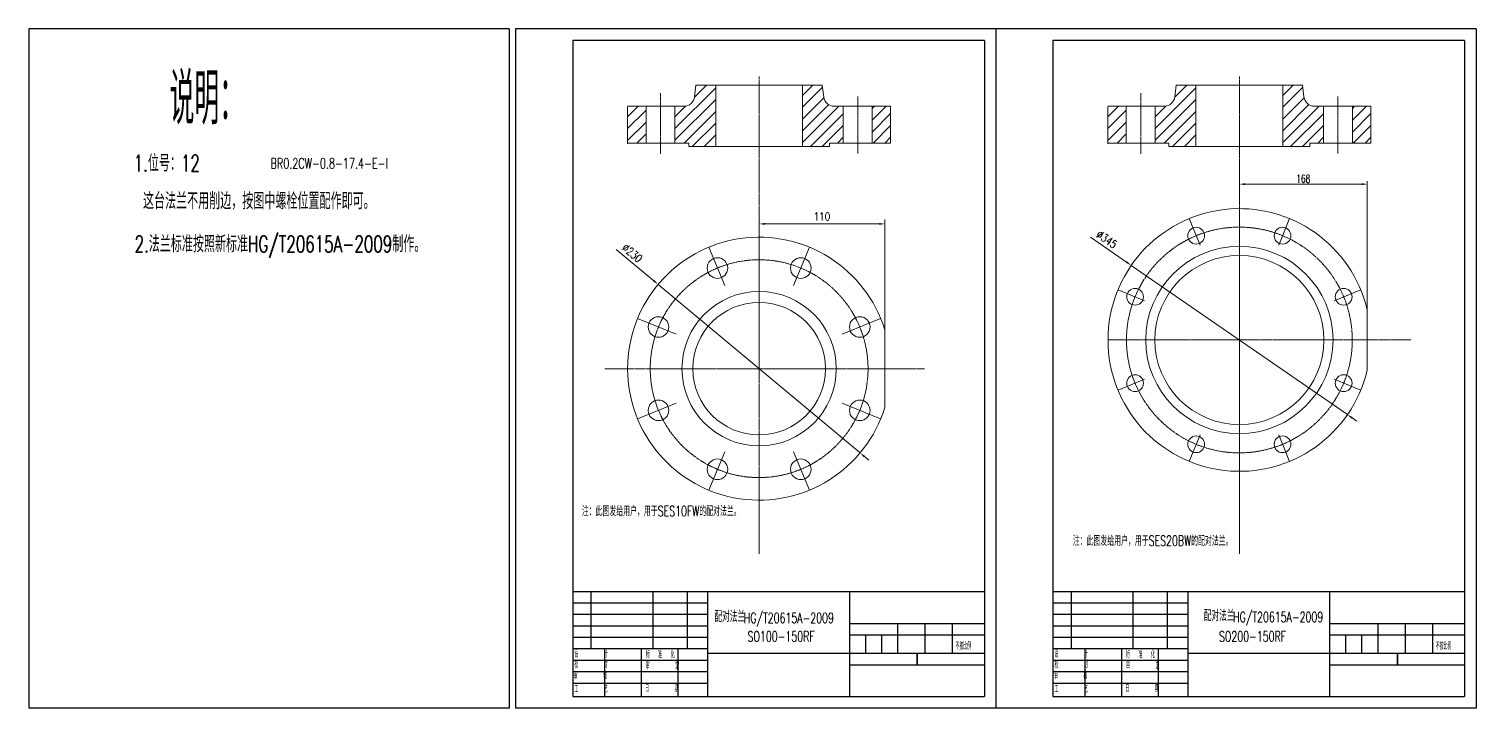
# Model space of a CAD drawing. Header units: millimetres. Extents: x -394 to 6212, y -2458 to 809.
# Drawn here: x 2843 to 3476, y -2447 to -2150 of the extents above; entities that cross this region are included whole.
import ezdxf

# ---------------------------------------------------------------- set-up
doc = ezdxf.new("R2010")
doc.units = ezdxf.units.MM
doc.header["$PDSIZE"] = -5
doc.linetypes.add('CENTERX2', pattern=[4, 2.5, -0.5, 0.5, -0.5])
doc.layers.get('0').update_dxf_attribs({"lineweight": 18})
doc.layers.get('DEFPOINTS').update_dxf_attribs({"lineweight": 18})
for name, color, linetype, lineweight, true_color in [('1', 1, 'Continuous', 18, 0xff0000), ('2', 2, 'Continuous', 18, 0xffff00), ('3', 3, 'CENTERX2', 18, 0x00ff00)]:
    doc.layers.add(name, color=color, linetype=linetype, lineweight=lineweight, true_color=true_color)
doc.layers.add('1轮廓线', color=1, linetype='Continuous')
doc.layers.add('LAYER1', color=1, linetype='Continuous', lineweight=25)
doc.layers.add('LAYER2', color=2, linetype='Continuous', lineweight=25)
doc.styles.add('HZ', font='txt.shx', dxfattribs={"width": 0.67, "bigfont": 'hztxt.shx'})
doc.styles.get("Standard").update_dxf_attribs({"font": 'txt.shx', "bigfont": 'gbcbig.shx'})
doc.styles.add('TH_GBDIM', font='romans.shx', dxfattribs={"width": 0.8, "bigfont": 'gbcbig.shx'})
doc.dimstyles.new('STANDARD$0', dxfattribs={"dimtxt": 3.5, "dimasz": 2.5, "dimexe": 1.25, "dimexo": 0.625, "dimtad": 1, "dimdec": 4, "dimdsep": 46, "dimtxsty": 'HZ', "dimcen": 2.5, "dimdle": 5, "dimadec": 0, "dimazin": 0, "dimtfac": 1, "dimtmove": 0, "dimatfit": 3, "dimfxl": 1, "dimtolj": 1, "dimlwd": -1, "dimlwe": -1, "dimarcsym": 0})
doc.dimstyles.new('TH_GBDIM', dxfattribs={"dimtxt": 3.5, "dimasz": 2.5, "dimexe": 2, "dimexo": 0, "dimgap": 1.5, "dimtad": 1, "dimdec": 1, "dimzin": 0, "dimdsep": 46, "dimtxsty": 'TH_GBDIM', "dimcen": 2.5, "dimclrd": 130, "dimclre": 130, "dimclrt": 3, "dimadec": 0, "dimazin": 0, "dimtfac": 0.714286, "dimtdec": 1, "dimtmove": 0, "dimatfit": 3, "dimfxl": 1, "dimtzin": 0, "dimlwd": -1, "dimlwe": -1, "dimarcsym": 0})

# ---------------------------------------------------------------- blocks, each defined once
blk = doc.blocks.new('*D402')
at = {"color": 130}
for p, q in [((3162.18, -2298.08), (3162.18, -2232.78)), ((3217.18, -2298.08), (3217.18, -2232.78)), ((3214.68, -2234.78), (3164.68, -2234.78))]:
    blk.add_line(p, q, dxfattribs=at)
for points in [[(3164.68, -2234.37), (3164.68, -2235.2), (3162.18, -2234.78)], [(3214.68, -2234.37), (3214.68, -2235.2), (3217.18, -2234.78)]]:
    blk.add_solid(points, dxfattribs=at)
at = {"layer": 'DEFPOINTS', "color": 0}
for p in [(3162.18, -2234.78), (3162.18, -2298.08), (3217.18, -2298.08)]:
    blk.add_point(p, dxfattribs=at)
at = {"color": 3, "insert": (3189.68, -2231.53), "char_height": 3.5, "attachment_point": 5, "style": 'TH_GBDIM'}
blk.add_mtext('110', dxfattribs=at)
blk = doc.blocks.new('*D403')
at = {"color": 130}
for p, q in [((3099.71, -2245.93), (3116.12, -2259.63)), ((3206.33, -2334.93), (3118.04, -2261.23)), ((3208.25, -2336.53), (3210.17, -2338.13))]:
    blk.add_line(p, q, dxfattribs=at)
for points in [[(3116.39, -2259.31), (3115.85, -2259.95), (3118.04, -2261.23)], [(3208.51, -2336.21), (3207.98, -2336.85), (3206.33, -2334.93)]]:
    blk.add_solid(points, dxfattribs=at)
at = {"layer": 'DEFPOINTS', "color": 0}
for p in [(3118.04, -2261.23), (3206.33, -2334.93)]:
    blk.add_point(p, dxfattribs=at)
at = {"color": 3, "insert": (3106.68, -2247.52), "char_height": 3.5, "attachment_point": 5, "rotation": 320.14889, "style": 'TH_GBDIM'}
blk.add_mtext('%%C230', dxfattribs=at)
blk = doc.blocks.new('*D404')
at = {"color": 130}
for p, q in [((3307.12, -2240.61), (3322.86, -2251.48)), ((3419.45, -2318.18), (3324.92, -2252.9)), ((3421.51, -2319.6), (3423.57, -2321.02))]:
    blk.add_line(p, q, dxfattribs=at)
for points in [[(3323.1, -2251.13), (3322.62, -2251.82), (3324.92, -2252.9)], [(3421.75, -2319.26), (3421.27, -2319.94), (3419.45, -2318.18)]]:
    blk.add_solid(points, dxfattribs=at)
at = {"layer": 'DEFPOINTS', "color": 0}
for p in [(3324.92, -2252.9), (3419.45, -2318.18)]:
    blk.add_point(p, dxfattribs=at)
at = {"color": 3, "insert": (3314.21, -2241.55), "char_height": 3.5, "attachment_point": 5, "rotation": 325.37236, "style": 'TH_GBDIM'}
blk.add_mtext('%%C345', dxfattribs=at)
blk = doc.blocks.new('*D405')
at = {"color": 0}
for p, q in [((3372.18, -2224.26), (3372.18, -2216.13)), ((3374.68, -2217.38), (3425.63, -2217.38)), ((3428.13, -2284.91), (3428.13, -2216.13))]:
    blk.add_line(p, q, dxfattribs=at)
for points in [[(3374.68, -2216.96), (3374.68, -2217.8), (3372.18, -2217.38)], [(3425.63, -2216.96), (3425.63, -2217.8), (3428.13, -2217.38)]]:
    blk.add_solid(points, dxfattribs=at)
at = {"layer": 'DEFPOINTS', "color": 0}
for p in [(3428.13, -2217.38), (3372.18, -2224.89), (3428.13, -2285.54)]:
    blk.add_point(p, dxfattribs=at)
at = {"color": 0, "insert": (3400.16, -2215), "char_height": 3.5, "attachment_point": 5, "style": 'HZ'}
blk.add_mtext('\\A1;168', dxfattribs=at)

msp = doc.modelspace()

# ---------------------------------------------------------------- hatches: boundary and pattern name
h = msp.add_hatch()
h.set_pattern_fill('ANSI31', color=256, scale=1.15, style=0)
h.set_pattern_definition([(45, (3136.286, -1608.98), (-2.581824, 2.581824), [])])
h.paths.add_polyline_path([(3104.68422, -2199.39432), (3112.73422, -2199.39432), (3112.73422, -2183.29432), (3104.68422, -2183.29432)])
h.paths.add_polyline_path([(3143.20922, -2174.09432), (3134.56384, -2174.09432), (3133.9302, -2179.25491, -0.378866109), (3129.36448, -2183.29432), (3125.38422, -2183.29432), (3125.38422, -2199.39432), (3131.37315, -2199.39432), (3131.37315, -2200.94944), (3143.20922, -2200.94944)])
h.paths.add_polyline_path([(3181.15922, -2200.94944), (3192.99529, -2200.94944), (3192.99529, -2199.39432), (3198.98422, -2199.39432), (3198.98422, -2183.29432), (3195.00396, -2183.29432, -0.378866109), (3190.43824, -2179.25491), (3189.8046, -2174.09432), (3181.15922, -2174.09432)])
h.paths.add_polyline_path([(3211.63422, -2199.39432), (3219.68422, -2199.39432), (3219.68422, -2183.29432), (3211.63422, -2183.29432)])
h = msp.add_hatch()
h.set_pattern_fill('ANSI31', color=256, scale=1.15, style=0)
h.set_pattern_definition([(45, (3346.286, -1608.98), (-2.581824, 2.581824), [])])
h.paths.add_polyline_path([(3314.68422, -2199.39432), (3322.73422, -2199.39432), (3322.73422, -2183.29432), (3314.68422, -2183.29432)])
h.paths.add_polyline_path([(3353.20922, -2174.09432), (3344.56384, -2174.09432), (3343.9302, -2179.25491, -0.378866109), (3339.36448, -2183.29432), (3335.38422, -2183.29432), (3335.38422, -2199.39432), (3341.37315, -2199.39432), (3341.37315, -2200.94944), (3353.20922, -2200.94944)])
h.paths.add_polyline_path([(3391.15922, -2200.94944), (3402.99529, -2200.94944), (3402.99529, -2199.39432), (3408.98422, -2199.39432), (3408.98422, -2183.29432), (3405.00396, -2183.29432, -0.378866109), (3400.43824, -2179.25491), (3399.8046, -2174.09432), (3391.15922, -2174.09432)])
h.paths.add_polyline_path([(3421.63422, -2199.39432), (3429.68422, -2199.39432), (3429.68422, -2183.29432), (3421.63422, -2183.29432)])

# ---------------------------------------------------------------- linework, layer by layer
for p, q in [((3354.98706, -2244.02106), (3350.20193, -2232.46873)), ((3389.38138, -2244.02106), (3394.16651, -2232.46873)), ((3147.14476, -2261.77126), (3140.17992, -2244.95666)), ((3177.22368, -2261.77126), (3184.18852, -2244.95666)), ((3330.6666, -2268.34152), (3319.11427, -2263.55639)), ((3413.70184, -2268.34152), (3425.25417, -2263.55639)), ((3125.87575, -2283.04027), (3109.06115, -2276.07543)), ((3198.49269, -2283.04027), (3215.30729, -2276.07543)), ((3428.12822, -2272.50374), (3428.12822, -2298.57362)), ((3217.18422, -2281.30922), (3217.18422, -2314.85024)), ((3330.6666, -2302.73585), (3319.11427, -2307.52098)), ((3413.70184, -2302.73585), (3425.25417, -2307.52098)), ((3125.87575, -2313.11919), (3109.06115, -2320.08403)), ((3198.49269, -2313.11919), (3215.30729, -2320.08403)), ((3354.98706, -2327.05631), (3350.20193, -2338.60863)), ((3389.38138, -2327.05631), (3394.16651, -2338.60863)), ((3147.14476, -2334.3882), (3140.17992, -2351.2028)), ((3177.22368, -2334.3882), (3184.18852, -2351.2028))]:
    msp.add_line(p, q)
at = {"layer": '1'}
for p, q in [((3133.9302, -2179.25491), (3134.56384, -2174.09432)), ((3134.56384, -2174.09432), (3189.8046, -2174.09432)), ((3143.20922, -2174.09432), (3143.20922, -2200.94944)), ((3181.15922, -2174.09432), (3181.15922, -2200.94944)), ((3190.43824, -2179.25491), (3189.8046, -2174.09432)), ((3343.9302, -2179.25491), (3344.56384, -2174.09432)), ((3344.56384, -2174.09432), (3399.8046, -2174.09432)), ((3353.20922, -2174.09432), (3353.20922, -2200.94944)), ((3391.15922, -2174.09432), (3391.15922, -2200.94944)), ((3400.43824, -2179.25491), (3399.8046, -2174.09432)), ((3104.68422, -2183.29432), (3129.36448, -2183.29432)), ((3104.68422, -2183.61706), (3104.68422, -2199.71706)), ((3195.00396, -2183.29432), (3219.68422, -2183.29432)), ((3219.68422, -2183.29432), (3219.68422, -2199.39432)), ((3314.68422, -2183.29432), (3339.36448, -2183.29432)), ((3314.68422, -2183.61706), (3314.68422, -2199.71706)), ((3405.00396, -2183.29432), (3429.68422, -2183.29432)), ((3429.68422, -2183.29432), (3429.68422, -2199.39432)), ((3104.68422, -2199.39432), (3131.37315, -2199.39432)), ((3131.37315, -2199.39432), (3131.37315, -2200.94944)), ((3131.37315, -2200.94944), (3162.18422, -2200.94944)), ((3192.99529, -2200.94944), (3162.18422, -2200.94944)), ((3192.99529, -2199.39432), (3219.68422, -2199.39432)), ((3192.99529, -2199.39432), (3192.99529, -2200.94944)), ((3314.68422, -2199.39432), (3341.37315, -2199.39432)), ((3341.37315, -2199.39432), (3341.37315, -2200.94944)), ((3341.37315, -2200.94944), (3372.18422, -2200.94944)), ((3402.99529, -2200.94944), (3372.18422, -2200.94944)), ((3402.99529, -2199.39432), (3429.68422, -2199.39432)), ((3402.99529, -2199.39432), (3402.99529, -2200.94944))]:
    msp.add_line(p, q, dxfattribs=at)
at = {"layer": '1', "ltscale": 0.3}
for p, q in [((3112.73422, -2183.29432), (3112.73422, -2199.39432)), ((3125.38422, -2183.29432), (3125.38422, -2199.39432)), ((3198.98422, -2183.29432), (3198.98422, -2199.39432)), ((3211.63422, -2183.29432), (3211.63422, -2199.39432)), ((3322.73422, -2183.29432), (3322.73422, -2199.39432)), ((3335.38422, -2183.29432), (3335.38422, -2199.39432)), ((3408.98422, -2183.29432), (3408.98422, -2199.39432)), ((3421.63422, -2183.29432), (3421.63422, -2199.39432))]:
    msp.add_line(p, q, dxfattribs=at)
at = {"layer": '1'}
for centre, radius in [((3353.29219, -2239.92929), 3.663), ((3391.07625, -2239.92929), 3.663), ((3372.18422, -2285.53868), 40.959), ((3143.95892, -2254.07997), 4.5), ((3180.40952, -2254.07997), 4.5), ((3372.18422, -2285.53868), 36.963), ((3162.18422, -2298.07973), 33.75), ((3326.57483, -2266.64666), 3.663), ((3417.79361, -2266.64666), 3.663), ((3162.18422, -2298.07973), 29), ((3118.18446, -2279.85443), 4.5), ((3206.18398, -2279.85443), 4.5), ((3326.57483, -2304.43071), 3.663), ((3417.79361, -2304.43071), 3.663), ((3118.18446, -2316.30503), 4.5), ((3206.18398, -2316.30503), 4.5), ((3353.29219, -2331.14808), 3.663), ((3391.07625, -2331.14808), 3.663), ((3143.95892, -2342.07949), 4.5), ((3180.40952, -2342.07949), 4.5)]:
    msp.add_circle(centre, radius, dxfattribs=at)
for centre, radius, start, end in [((3129.36448, -2178.69432), 4.6, 270, 353), ((3195.00396, -2178.69432), 4.6, 187, 270), ((3339.36448, -2178.69432), 4.6, 270, 353), ((3405.00396, -2178.69432), 4.6, 187, 270), ((3372.18422, -2285.53868), 57.4425, 13.1158972, 346.8841028), ((3162.18422, -2298.07973), 57.5, 16.95742629, 343.04257371)]:
    msp.add_arc(centre, radius, start, end, dxfattribs=at)
at = {"layer": '1轮廓线', "color": 1}
for p, q in [((3080.67858, -2395.50569), (3260.80356, -2395.50569)), ((3290.67858, -2395.50569), (3470.80356, -2395.50569)), ((3080.67858, -2441.50569), (3260.67858, -2441.50569)), ((3290.67858, -2441.50569), (3470.67858, -2441.50569))]:
    msp.add_line(p, q, dxfattribs=at)
at = {"layer": '3', "ltscale": 0.3}
for p, q in [((3162.18422, -2170.34495), (3162.18422, -2204.54152)), ((3372.18422, -2170.34495), (3372.18422, -2204.54152)), ((3119.05922, -2177.56679), (3119.05922, -2204.17793)), ((3205.30922, -2179.00116), (3205.30922, -2204.17793)), ((3329.05922, -2177.56679), (3329.05922, -2204.17793)), ((3415.30922, -2179.00116), (3415.30922, -2204.17793)), ((3162.18422, -2191.99442), (3162.18422, -2379.08294)), ((3372.18422, -2191.99442), (3372.18422, -2379.08294)), ((3372.18422, -2228.09618), (3372.18422, -2342.98118)), ((3314.74172, -2285.53868), (3447.10922, -2285.53868)), ((3094.71646, -2298.07973), (3234.52989, -2298.07973))]:
    msp.add_line(p, q, dxfattribs=at)
for centre, radius in [((3372.18422, -2285.53868), 49.36725), ((3162.18422, -2298.07973), 47.625)]:
    msp.add_circle(centre, radius, dxfattribs=at)
at = {"layer": 'LAYER1', "color": 1}
for p, q in [((3080.67858, -2154.50569), (3080.67858, -2441.50569)), ((3260.67858, -2154.50569), (3080.67858, -2154.50569)), ((3260.67858, -2154.50569), (3260.67858, -2441.50569)), ((3290.67858, -2154.50569), (3290.67858, -2441.50569)), ((3470.67858, -2154.50569), (3290.67858, -2154.50569)), ((3470.67858, -2154.50569), (3470.67858, -2441.50569))]:
    msp.add_line(p, q, dxfattribs=at)
at = {"layer": 'LAYER2'}
for p, q in [((2842.88968, -2149.50569), (2842.88968, -2446.50569)), ((3052.88968, -2149.50569), (3052.88968, -2446.50569)), ((3055.67858, -2149.50569), (3055.67858, -2446.50569)), ((3265.67858, -2149.50569), (3265.67858, -2446.50569)), ((3265.67858, -2149.50569), (3265.67858, -2446.50569)), ((3475.67858, -2149.50569), (3475.67858, -2446.50569)), ((3088.80356, -2420.50569), (3088.80356, -2395.50569)), ((3115.80356, -2420.50569), (3115.80356, -2395.50569)), ((3130.80356, -2420.50569), (3130.80356, -2395.50569)), ((3139.80356, -2441.50569), (3139.80356, -2395.50569)), ((3201.80356, -2441.50569), (3201.80356, -2395.50569)), ((3298.80356, -2420.50569), (3298.80356, -2395.50569)), ((3325.80356, -2420.50569), (3325.80356, -2395.50569)), ((3340.80356, -2420.50569), (3340.80356, -2395.50569)), ((3349.80356, -2441.50569), (3349.80356, -2395.50569)), ((3411.80356, -2441.50569), (3411.80356, -2395.50569)), ((3080.67858, -2400.50569), (3139.80356, -2400.50569)), ((3290.67858, -2400.50569), (3349.80356, -2400.50569)), ((3080.67858, -2405.50569), (3139.80356, -2405.50569)), ((3080.67858, -2410.50569), (3139.80356, -2410.50569)), ((3201.80356, -2409.50569), (3260.80356, -2409.50569)), ((3222.80356, -2422.50569), (3222.80356, -2409.50569)), ((3234.80356, -2422.50569), (3234.80356, -2409.50569)), ((3246.80356, -2422.50569), (3246.80356, -2409.50569)), ((3290.67858, -2405.50569), (3349.80356, -2405.50569)), ((3290.67858, -2410.50569), (3349.80356, -2410.50569)), ((3411.80356, -2409.50569), (3470.80356, -2409.50569)), ((3432.80356, -2422.50569), (3432.80356, -2409.50569)), ((3444.80356, -2422.50569), (3444.80356, -2409.50569)), ((3456.80356, -2422.50569), (3456.80356, -2409.50569)), ((3080.67858, -2415.50569), (3139.80356, -2415.50569)), ((3201.80356, -2414.50569), (3260.80356, -2414.50569)), ((3208.80356, -2422.50569), (3208.80356, -2414.50569)), ((3215.80356, -2422.50569), (3215.80356, -2414.50569)), ((3290.67858, -2415.50569), (3349.80356, -2415.50569)), ((3411.80356, -2414.50569), (3470.80356, -2414.50569)), ((3418.80356, -2422.50569), (3418.80356, -2414.50569)), ((3425.80356, -2422.50569), (3425.80356, -2414.50569)), ((3080.67858, -2420.50569), (3139.80356, -2420.50569)), ((3094.6325, -2420.50569), (3094.6325, -2441.50569)), ((3110.80356, -2441.50569), (3110.80356, -2420.50569)), ((3126.80356, -2441.50569), (3126.80356, -2420.50569)), ((3139.80356, -2422.50569), (3260.80356, -2422.50569)), ((3231.30356, -2422.50569), (3231.30356, -2427.6161)), ((3231.30356, -2427.50569), (3231.30356, -2422.50569)), ((3290.67858, -2420.50569), (3349.80356, -2420.50569)), ((3304.6325, -2420.50569), (3304.6325, -2441.50569)), ((3320.80356, -2441.50569), (3320.80356, -2420.50569)), ((3336.80356, -2441.50569), (3336.80356, -2420.50569)), ((3349.80356, -2422.50569), (3470.80356, -2422.50569)), ((3441.30356, -2422.50569), (3441.30356, -2427.6161)), ((3441.30356, -2427.50569), (3441.30356, -2422.50569)), ((3080.67858, -2425.50569), (3139.80356, -2425.50569)), ((3201.74142, -2427.6161), (3260.58853, -2427.6161)), ((3290.67858, -2425.50569), (3349.80356, -2425.50569)), ((3411.74142, -2427.6161), (3470.58853, -2427.6161)), ((3080.67858, -2430.50569), (3139.80356, -2430.50569)), ((3080.67858, -2435.55757), (3139.80356, -2435.55757)), ((3290.67858, -2430.50569), (3349.80356, -2430.50569)), ((3290.67858, -2435.55757), (3349.80356, -2435.55757))]:
    msp.add_line(p, q, dxfattribs=at)
at = {"layer": 'LAYER2', "color": 2}
for p, q in [((3052.88968, -2149.50569), (2842.88968, -2149.50569)), ((3265.67858, -2149.50569), (3055.67858, -2149.50569)), ((3475.67858, -2149.50569), (3265.67858, -2149.50569)), ((3052.88968, -2446.50569), (2842.88968, -2446.50569)), ((3265.67858, -2446.50569), (3055.67858, -2446.50569)), ((3475.67858, -2446.50569), (3265.67858, -2446.50569))]:
    msp.add_line(p, q, dxfattribs=at)

# ---------------------------------------------------------------- texts
at = {"layer": '2', "style": 'HZ', "width": 0.67}
for s, height, p in [('1.位号：12', 7.2, (2888.68944, -2211.81566)), ('BR0.2CW-0.8-17.4-E-I', 4.608, (2948.52463, -2210.57662)), ('这台法兰不用削边，按图中螺栓位置配作即可。', 7.2, (2892.76649, -2228.35709)), ('2.法兰标准按照新标准HG/T20615A-2009制作。', 7.2, (2889.08701, -2247.17275))]:
    msp.add_text(s, height=height, dxfattribs=at).set_placement(p)
at = {"layer": 'LAYER2'}
for s, height, width, p in [('说明：', 22.5, 0.67, (2904.40326, -2191.22355)), ('注：此图发给用户，用于SES10FW的配对法兰。', 4.5, 0.67, (3084.65183, -2362.60331)), ('注：此图发给用户，用于SES20BW的配对法兰。', 4.5, 0.67, (3299.33604, -2375.57215)), ('HG/T20615A-2009  ', 4.5, 0.67, (3155.4689, -2409.36005)), ('HG/T20615A-2009  ', 4.5, 0.67, (3369.44432, -2408.92984)), (' SO100-150RF', 4.5, 0.67, (3154.43471, -2417.43298)), (' SO200-150RF', 4.5, 0.67, (3360.57655, -2417.43298)), ('设      计', 3, 0.57, (3081.37087, -2424.37963)), ('标  准  化', 3, 0.57, (3112.6238, -2424.69643)), ('不按比例', 3, 0.57, (3248.04934, -2420.93563)), ('设      计', 3, 0.57, (3291.37087, -2424.37963)), ('标  准  化', 3, 0.57, (3322.6238, -2424.69643)), ('不按比例', 3, 0.57, (3458.04934, -2420.93563)), ('校      对', 3, 0.57, (3081.37087, -2429.03556)), ('审      定', 3, 0.57, (3112.6238, -2429.62863)), ('校      对', 3, 0.57, (3291.37087, -2429.03556)), ('审      定', 3, 0.57, (3322.6238, -2429.62863)), ('审      核', 3, 0.57, (3081.0943, -2433.96776)), ('审      核', 3, 0.57, (3291.0943, -2433.96776)), ('工      艺', 3, 0.57, (3081.37087, -2439.72875)), ('日      期', 3, 0.57, (3112.34722, -2439.53356)), ('工      艺', 3, 0.57, (3291.37087, -2439.72875)), ('日      期', 3, 0.57, (3322.34722, -2439.53356))]:
    msp.add_text(s, height=height, dxfattribs=dict(at, width=width)).set_placement(p)
at = {"layer": 'LAYER2', "linetype": 'Continuous', "ltscale": 10, "width": 0.67}
for p in [(3142.64835, -2408.94589), (3356.62377, -2408.51569)]:
    msp.add_text('配对法兰', height=5, dxfattribs=at).set_placement(p)

# ---------------------------------------------------------------- dimensions: what is measured, and where the dimension line sits
for base, p1, p2, text, dimstyle, picture, middle in [((3428.12822, -2217.37991), (3372.18422, -2224.8887), (3428.12822, -2285.53868), '168', 'STANDARD$0', '*D405', (3400.15622, -2215.00491)), ((3162.18422, -2234.78402), (3217.18422, -2298.07973), (3162.18422, -2298.07973), '110', 'TH_GBDIM', '*D402', (3189.68422, -2231.53402))]:
    dim = msp.add_linear_dim(base=base, p1=p1, p2=p2, text=text, dimstyle=dimstyle)
    dim.commit()
    dim.dimension.update_dxf_attribs({"geometry": picture, "text_midpoint": middle})
for p1, p2, text, picture, middle in [((3419.45149, -2318.17985), (3324.91695, -2252.89751), '%%C345', '*D404', (3312.35915, -2244.22553)), ((3206.32767, -2334.92543), (3118.04076, -2261.23403), '%%C230', '*D403', (3104.59571, -2250.0117))]:
    dim = msp.add_diameter_dim_2p(p1=p1, p2=p2, text=text, dimstyle='TH_GBDIM')
    dim.commit()
    dim.dimension.update_dxf_attribs({"geometry": picture, "text_midpoint": middle, "dimtype": 163})

doc.saveas('drawing.dxf')
